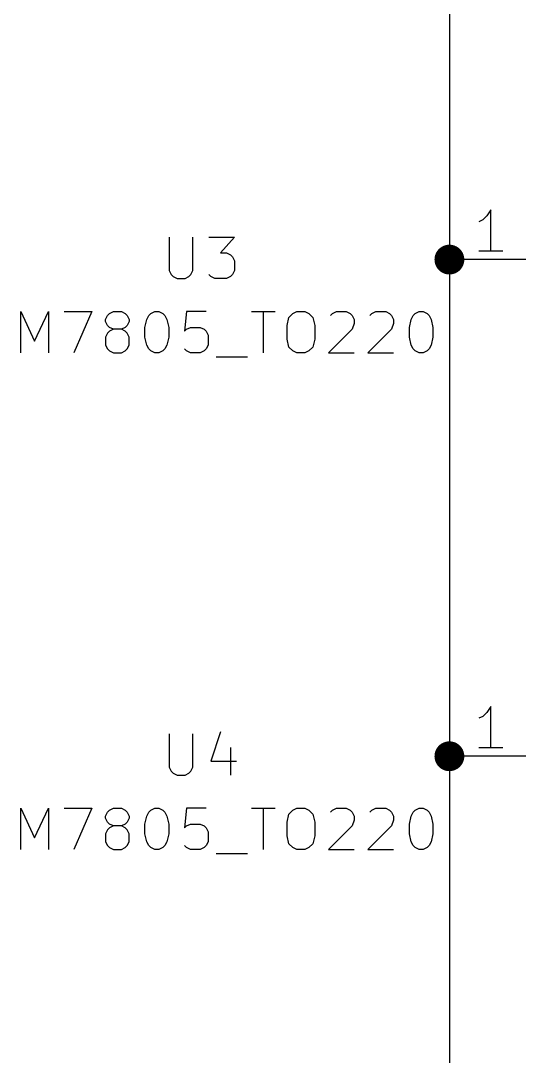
# Model space of a CAD drawing. Extents: x 0.4 to 11.3, y -7.9 to -0.4.
# Drawn here: x 1.933 to 2.534, y -4.113 to -2.861 of the extents above; entities that cross this region are included whole.
import ezdxf

# ---------------------------------------------------------------- set-up
doc = ezdxf.new("R2010")
doc.units = 0
doc.header["$MEASUREMENT"] = 0
for name, color, linetype in [('CYAN2', 4, 'CONTINUOUS'), ('GREEN3', 91, 'CONTINUOUS'), ('RED2', 1, 'CONTINUOUS'), ('RED3', 11, 'CONTINUOUS')]:
    doc.layers.add(name, color=color, linetype=linetype)

msp = doc.modelspace()

# ---------------------------------------------------------------- linework, layer by layer
at = {"layer": 'CYAN2', "linetype": 'CONTINUOUS'}
for p, q in [((2.1119, -3.1228), (2.1119, -3.1633)), ((2.1119, -3.1228), (2.1119, -3.1633)), ((2.1405, -3.1633), (2.1405, -3.1228)), ((2.1405, -3.1633), (2.1405, -3.1228)), ((2.1595, -3.1228), (2.1905, -3.1228)), ((2.1595, -3.1228), (2.1905, -3.1228)), ((2.1905, -3.1228), (2.1738, -3.1419)), ((2.1905, -3.1228), (2.1738, -3.1419)), ((2.1738, -3.1419), (2.181, -3.1419)), ((2.1738, -3.1419), (2.181, -3.1419)), ((2.181, -3.1419), (2.1857, -3.1442)), ((2.181, -3.1419), (2.1857, -3.1442)), ((2.1857, -3.1442), (2.1881, -3.1466)), ((2.1857, -3.1442), (2.1881, -3.1466)), ((2.1881, -3.1466), (2.1905, -3.1514)), ((2.1881, -3.1466), (2.1905, -3.1514)), ((2.1905, -3.1514), (2.1905, -3.1633)), ((2.1905, -3.1514), (2.1905, -3.1633)), ((2.1119, -3.1633), (2.1143, -3.168)), ((2.1119, -3.1633), (2.1143, -3.168)), ((2.1381, -3.168), (2.1405, -3.1633)), ((2.1381, -3.168), (2.1405, -3.1633)), ((2.1905, -3.1633), (2.1881, -3.168)), ((2.1905, -3.1633), (2.1881, -3.168)), ((2.1143, -3.168), (2.1167, -3.1704)), ((2.1143, -3.168), (2.1167, -3.1704)), ((2.1167, -3.1704), (2.1214, -3.1728)), ((2.1167, -3.1704), (2.1214, -3.1728)), ((2.1214, -3.1728), (2.1309, -3.1728)), ((2.1214, -3.1728), (2.1309, -3.1728)), ((2.1309, -3.1728), (2.1357, -3.1704)), ((2.1309, -3.1728), (2.1357, -3.1704)), ((2.1357, -3.1704), (2.1381, -3.168)), ((2.1357, -3.1704), (2.1381, -3.168)), ((2.1619, -3.1704), (2.1595, -3.168)), ((2.1619, -3.1704), (2.1595, -3.168)), ((2.1667, -3.1728), (2.1619, -3.1704)), ((2.1667, -3.1728), (2.1619, -3.1704)), ((2.181, -3.1728), (2.1667, -3.1728)), ((2.181, -3.1728), (2.1667, -3.1728)), ((2.1857, -3.1704), (2.181, -3.1728)), ((2.1857, -3.1704), (2.181, -3.1728)), ((2.1881, -3.168), (2.1857, -3.1704)), ((2.1881, -3.168), (2.1857, -3.1704)), ((1.9326, -3.2628), (1.9326, -3.2128)), ((1.9326, -3.2128), (1.9493, -3.2485)), ((1.9326, -3.2628), (1.9326, -3.2128)), ((1.9326, -3.2128), (1.9493, -3.2485)), ((1.9493, -3.2485), (1.966, -3.2128)), ((1.9493, -3.2485), (1.966, -3.2128)), ((1.966, -3.2128), (1.966, -3.2628)), ((1.966, -3.2128), (1.966, -3.2628)), ((1.985, -3.2128), (2.0183, -3.2128)), ((1.985, -3.2128), (2.0183, -3.2128)), ((2.0183, -3.2128), (1.9969, -3.2628)), ((2.0183, -3.2128), (1.9969, -3.2628)), ((2.0374, -3.2176), (2.0398, -3.2152)), ((2.0374, -3.2176), (2.0398, -3.2152)), ((2.0398, -3.2152), (2.0445, -3.2128)), ((2.0398, -3.2152), (2.0445, -3.2128)), ((2.0445, -3.2128), (2.0541, -3.2128)), ((2.0445, -3.2128), (2.0541, -3.2128)), ((2.0541, -3.2128), (2.0588, -3.2152)), ((2.0541, -3.2128), (2.0588, -3.2152)), ((2.0588, -3.2152), (2.0612, -3.2176)), ((2.0588, -3.2152), (2.0612, -3.2176)), ((2.0874, -3.2176), (2.0898, -3.2152)), ((2.0874, -3.2176), (2.0898, -3.2152)), ((2.0898, -3.2152), (2.0945, -3.2128)), ((2.0898, -3.2152), (2.0945, -3.2128)), ((2.0945, -3.2128), (2.0993, -3.2128)), ((2.0945, -3.2128), (2.0993, -3.2128)), ((2.0993, -3.2128), (2.104, -3.2152)), ((2.0993, -3.2128), (2.104, -3.2152)), ((2.104, -3.2152), (2.1064, -3.2176)), ((2.104, -3.2152), (2.1064, -3.2176)), ((2.1326, -3.2128), (2.1302, -3.2366)), ((2.1326, -3.2128), (2.1302, -3.2366)), ((2.1564, -3.2128), (2.1326, -3.2128)), ((2.1564, -3.2128), (2.1326, -3.2128)), ((2.2112, -3.2128), (2.2398, -3.2128)), ((2.2112, -3.2128), (2.2398, -3.2128)), ((2.2255, -3.2628), (2.2255, -3.2128)), ((2.2255, -3.2628), (2.2255, -3.2128)), ((2.2564, -3.2199), (2.2612, -3.2152)), ((2.2564, -3.2199), (2.2612, -3.2152)), ((2.2612, -3.2152), (2.2659, -3.2128)), ((2.2612, -3.2152), (2.2659, -3.2128)), ((2.2659, -3.2128), (2.2755, -3.2128)), ((2.2659, -3.2128), (2.2755, -3.2128)), ((2.2755, -3.2128), (2.2802, -3.2152)), ((2.2755, -3.2128), (2.2802, -3.2152)), ((2.2802, -3.2152), (2.285, -3.2199)), ((2.2802, -3.2152), (2.285, -3.2199)), ((2.3064, -3.2176), (2.3088, -3.2152)), ((2.3064, -3.2176), (2.3088, -3.2152)), ((2.3088, -3.2152), (2.3136, -3.2128)), ((2.3088, -3.2152), (2.3136, -3.2128)), ((2.3136, -3.2128), (2.3255, -3.2128)), ((2.3136, -3.2128), (2.3255, -3.2128)), ((2.3255, -3.2128), (2.3302, -3.2152)), ((2.3255, -3.2128), (2.3302, -3.2152)), ((2.3302, -3.2152), (2.3326, -3.2176)), ((2.3302, -3.2152), (2.3326, -3.2176)), ((2.354, -3.2176), (2.3564, -3.2152)), ((2.354, -3.2176), (2.3564, -3.2152)), ((2.3564, -3.2152), (2.3612, -3.2128)), ((2.3564, -3.2152), (2.3612, -3.2128)), ((2.3612, -3.2128), (2.3731, -3.2128)), ((2.3612, -3.2128), (2.3731, -3.2128)), ((2.3731, -3.2128), (2.3779, -3.2152)), ((2.3731, -3.2128), (2.3779, -3.2152)), ((2.3779, -3.2152), (2.3802, -3.2176)), ((2.3779, -3.2152), (2.3802, -3.2176)), ((2.4064, -3.2176), (2.4088, -3.2152)), ((2.4064, -3.2176), (2.4088, -3.2152)), ((2.4088, -3.2152), (2.4136, -3.2128)), ((2.4088, -3.2152), (2.4136, -3.2128)), ((2.4136, -3.2128), (2.4183, -3.2128)), ((2.4136, -3.2128), (2.4183, -3.2128)), ((2.4183, -3.2128), (2.4231, -3.2152)), ((2.4183, -3.2128), (2.4231, -3.2152)), ((2.4231, -3.2152), (2.4255, -3.2176)), ((2.4231, -3.2152), (2.4255, -3.2176)), ((2.035, -3.2223), (2.0374, -3.2176)), ((2.035, -3.2223), (2.0374, -3.2176)), ((2.035, -3.2247), (2.035, -3.2223)), ((2.035, -3.2247), (2.035, -3.2223)), ((2.0374, -3.2295), (2.035, -3.2247)), ((2.0374, -3.2295), (2.035, -3.2247)), ((2.0612, -3.2176), (2.0636, -3.2223)), ((2.0612, -3.2176), (2.0636, -3.2223)), ((2.0636, -3.2247), (2.0612, -3.2295)), ((2.0636, -3.2247), (2.0612, -3.2295)), ((2.0636, -3.2223), (2.0636, -3.2247)), ((2.0636, -3.2223), (2.0636, -3.2247)), ((2.0826, -3.2319), (2.085, -3.2223)), ((2.0826, -3.2319), (2.085, -3.2223)), ((2.085, -3.2223), (2.0874, -3.2176)), ((2.085, -3.2223), (2.0874, -3.2176)), ((2.1064, -3.2176), (2.1088, -3.2223)), ((2.1064, -3.2176), (2.1088, -3.2223)), ((2.1088, -3.2223), (2.1112, -3.2319)), ((2.1088, -3.2223), (2.1112, -3.2319)), ((2.254, -3.2295), (2.2564, -3.2199)), ((2.254, -3.2295), (2.2564, -3.2199)), ((2.285, -3.2199), (2.2874, -3.2295)), ((2.285, -3.2199), (2.2874, -3.2295)), ((2.3326, -3.2176), (2.335, -3.2223)), ((2.3326, -3.2176), (2.335, -3.2223)), ((2.335, -3.2271), (2.3326, -3.2342)), ((2.335, -3.2271), (2.3326, -3.2342)), ((2.335, -3.2223), (2.335, -3.2271)), ((2.335, -3.2223), (2.335, -3.2271)), ((2.3802, -3.2176), (2.3826, -3.2223)), ((2.3802, -3.2176), (2.3826, -3.2223)), ((2.3826, -3.2271), (2.3802, -3.2342)), ((2.3826, -3.2271), (2.3802, -3.2342)), ((2.3826, -3.2223), (2.3826, -3.2271)), ((2.3826, -3.2223), (2.3826, -3.2271)), ((2.4017, -3.2319), (2.404, -3.2223)), ((2.4017, -3.2319), (2.404, -3.2223)), ((2.404, -3.2223), (2.4064, -3.2176)), ((2.404, -3.2223), (2.4064, -3.2176)), ((2.4255, -3.2176), (2.4279, -3.2223)), ((2.4255, -3.2176), (2.4279, -3.2223)), ((2.4279, -3.2223), (2.4302, -3.2319)), ((2.4279, -3.2223), (2.4302, -3.2319)), ((2.0374, -3.239), (2.035, -3.2438)), ((2.0374, -3.239), (2.035, -3.2438)), ((2.0398, -3.2319), (2.0374, -3.2295)), ((2.0398, -3.2319), (2.0374, -3.2295)), ((2.0398, -3.2366), (2.0374, -3.239)), ((2.0398, -3.2366), (2.0374, -3.239)), ((2.0445, -3.2342), (2.0398, -3.2319)), ((2.0445, -3.2342), (2.0398, -3.2319)), ((2.0445, -3.2342), (2.0398, -3.2366)), ((2.0445, -3.2342), (2.0398, -3.2366)), ((2.0541, -3.2342), (2.0445, -3.2342)), ((2.0541, -3.2342), (2.0445, -3.2342)), ((2.0588, -3.2319), (2.0541, -3.2342)), ((2.0588, -3.2319), (2.0541, -3.2342)), ((2.0588, -3.2366), (2.0541, -3.2342)), ((2.0588, -3.2366), (2.0541, -3.2342)), ((2.0612, -3.2295), (2.0588, -3.2319)), ((2.0612, -3.2295), (2.0588, -3.2319)), ((2.0612, -3.239), (2.0588, -3.2366)), ((2.0612, -3.239), (2.0588, -3.2366)), ((2.0636, -3.2438), (2.0612, -3.239)), ((2.0636, -3.2438), (2.0612, -3.239)), ((2.0826, -3.2438), (2.0826, -3.2319)), ((2.0826, -3.2438), (2.0826, -3.2319)), ((2.1112, -3.2319), (2.1112, -3.2438)), ((2.1112, -3.2319), (2.1112, -3.2438)), ((2.1302, -3.2366), (2.1326, -3.2342)), ((2.1302, -3.2366), (2.1326, -3.2342)), ((2.1326, -3.2342), (2.1374, -3.2319)), ((2.1326, -3.2342), (2.1374, -3.2319)), ((2.1374, -3.2319), (2.1493, -3.2319)), ((2.1374, -3.2319), (2.1493, -3.2319)), ((2.1493, -3.2319), (2.154, -3.2342)), ((2.1493, -3.2319), (2.154, -3.2342)), ((2.154, -3.2342), (2.1564, -3.2366)), ((2.154, -3.2342), (2.1564, -3.2366)), ((2.1564, -3.2366), (2.1588, -3.2414)), ((2.1564, -3.2366), (2.1588, -3.2414)), ((2.254, -3.2461), (2.254, -3.2295)), ((2.254, -3.2461), (2.254, -3.2295)), ((2.2874, -3.2295), (2.2874, -3.2461)), ((2.2874, -3.2295), (2.2874, -3.2461)), ((2.3326, -3.2342), (2.304, -3.2628)), ((2.3326, -3.2342), (2.304, -3.2628)), ((2.3802, -3.2342), (2.3517, -3.2628)), ((2.3802, -3.2342), (2.3517, -3.2628)), ((2.4017, -3.2438), (2.4017, -3.2319)), ((2.4017, -3.2438), (2.4017, -3.2319)), ((2.4302, -3.2319), (2.4302, -3.2438)), ((2.4302, -3.2319), (2.4302, -3.2438)), ((2.035, -3.2438), (2.035, -3.2533)), ((2.035, -3.2438), (2.035, -3.2533)), ((2.0636, -3.2533), (2.0636, -3.2438)), ((2.0636, -3.2533), (2.0636, -3.2438)), ((2.085, -3.2533), (2.0826, -3.2438)), ((2.085, -3.2533), (2.0826, -3.2438)), ((2.1112, -3.2438), (2.1088, -3.2533)), ((2.1112, -3.2438), (2.1088, -3.2533)), ((2.1588, -3.2414), (2.1588, -3.2533)), ((2.1588, -3.2414), (2.1588, -3.2533)), ((2.2564, -3.2557), (2.254, -3.2461)), ((2.2564, -3.2557), (2.254, -3.2461)), ((2.2874, -3.2461), (2.285, -3.2557)), ((2.2874, -3.2461), (2.285, -3.2557)), ((2.404, -3.2533), (2.4017, -3.2438)), ((2.404, -3.2533), (2.4017, -3.2438)), ((2.4302, -3.2438), (2.4279, -3.2533)), ((2.4302, -3.2438), (2.4279, -3.2533)), ((2.035, -3.2533), (2.0374, -3.258)), ((2.035, -3.2533), (2.0374, -3.258)), ((2.0374, -3.258), (2.0398, -3.2604)), ((2.0374, -3.258), (2.0398, -3.2604)), ((2.0398, -3.2604), (2.0445, -3.2628)), ((2.0398, -3.2604), (2.0445, -3.2628)), ((2.0445, -3.2628), (2.0541, -3.2628)), ((2.0445, -3.2628), (2.0541, -3.2628)), ((2.0541, -3.2628), (2.0588, -3.2604)), ((2.0541, -3.2628), (2.0588, -3.2604)), ((2.0588, -3.2604), (2.0612, -3.258)), ((2.0588, -3.2604), (2.0612, -3.258)), ((2.0612, -3.258), (2.0636, -3.2533)), ((2.0612, -3.258), (2.0636, -3.2533)), ((2.0874, -3.258), (2.085, -3.2533)), ((2.0874, -3.258), (2.085, -3.2533)), ((2.0898, -3.2604), (2.0874, -3.258)), ((2.0898, -3.2604), (2.0874, -3.258)), ((2.0945, -3.2628), (2.0898, -3.2604)), ((2.0945, -3.2628), (2.0898, -3.2604)), ((2.0993, -3.2628), (2.0945, -3.2628)), ((2.0993, -3.2628), (2.0945, -3.2628)), ((2.104, -3.2604), (2.0993, -3.2628)), ((2.104, -3.2604), (2.0993, -3.2628)), ((2.1064, -3.258), (2.104, -3.2604)), ((2.1064, -3.258), (2.104, -3.2604)), ((2.1088, -3.2533), (2.1064, -3.258)), ((2.1088, -3.2533), (2.1064, -3.258)), ((2.1326, -3.2604), (2.1302, -3.258)), ((2.1326, -3.2604), (2.1302, -3.258)), ((2.1374, -3.2628), (2.1326, -3.2604)), ((2.1374, -3.2628), (2.1326, -3.2604)), ((2.1493, -3.2628), (2.1374, -3.2628)), ((2.1493, -3.2628), (2.1374, -3.2628)), ((2.154, -3.2604), (2.1493, -3.2628)), ((2.154, -3.2604), (2.1493, -3.2628)), ((2.1564, -3.258), (2.154, -3.2604)), ((2.1564, -3.258), (2.154, -3.2604)), ((2.1588, -3.2533), (2.1564, -3.258)), ((2.1588, -3.2533), (2.1564, -3.258)), ((2.2612, -3.2604), (2.2564, -3.2557)), ((2.2612, -3.2604), (2.2564, -3.2557)), ((2.2659, -3.2628), (2.2612, -3.2604)), ((2.2659, -3.2628), (2.2612, -3.2604)), ((2.2755, -3.2628), (2.2659, -3.2628)), ((2.2755, -3.2628), (2.2659, -3.2628)), ((2.2802, -3.2604), (2.2755, -3.2628)), ((2.2802, -3.2604), (2.2755, -3.2628)), ((2.285, -3.2557), (2.2802, -3.2604)), ((2.285, -3.2557), (2.2802, -3.2604)), ((2.304, -3.2628), (2.335, -3.2628)), ((2.304, -3.2628), (2.335, -3.2628)), ((2.3517, -3.2628), (2.3826, -3.2628)), ((2.3517, -3.2628), (2.3826, -3.2628)), ((2.4064, -3.258), (2.404, -3.2533)), ((2.4064, -3.258), (2.404, -3.2533)), ((2.4088, -3.2604), (2.4064, -3.258)), ((2.4088, -3.2604), (2.4064, -3.258)), ((2.4136, -3.2628), (2.4088, -3.2604)), ((2.4136, -3.2628), (2.4088, -3.2604)), ((2.4183, -3.2628), (2.4136, -3.2628)), ((2.4183, -3.2628), (2.4136, -3.2628)), ((2.4231, -3.2604), (2.4183, -3.2628)), ((2.4231, -3.2604), (2.4183, -3.2628)), ((2.4255, -3.258), (2.4231, -3.2604)), ((2.4255, -3.258), (2.4231, -3.2604)), ((2.4279, -3.2533), (2.4255, -3.258)), ((2.4279, -3.2533), (2.4255, -3.258)), ((2.1683, -3.2676), (2.2064, -3.2676)), ((2.1683, -3.2676), (2.2064, -3.2676)), ((2.1119, -3.7228), (2.1119, -3.7633)), ((2.1119, -3.7228), (2.1119, -3.7633)), ((2.1405, -3.7633), (2.1405, -3.7228)), ((2.1405, -3.7633), (2.1405, -3.7228)), ((2.1738, -3.7204), (2.1619, -3.7561)), ((2.1738, -3.7204), (2.1619, -3.7561)), ((2.1857, -3.7395), (2.1857, -3.7728)), ((2.1857, -3.7395), (2.1857, -3.7728)), ((2.1119, -3.7633), (2.1143, -3.768)), ((2.1119, -3.7633), (2.1143, -3.768)), ((2.1381, -3.768), (2.1405, -3.7633)), ((2.1381, -3.768), (2.1405, -3.7633)), ((2.1619, -3.7561), (2.1929, -3.7561)), ((2.1619, -3.7561), (2.1929, -3.7561)), ((2.1143, -3.768), (2.1167, -3.7704)), ((2.1143, -3.768), (2.1167, -3.7704)), ((2.1167, -3.7704), (2.1214, -3.7728)), ((2.1167, -3.7704), (2.1214, -3.7728)), ((2.1214, -3.7728), (2.1309, -3.7728)), ((2.1214, -3.7728), (2.1309, -3.7728)), ((2.1309, -3.7728), (2.1357, -3.7704)), ((2.1309, -3.7728), (2.1357, -3.7704)), ((2.1357, -3.7704), (2.1381, -3.768)), ((2.1357, -3.7704), (2.1381, -3.768)), ((1.9326, -3.8628), (1.9326, -3.8128)), ((1.9326, -3.8128), (1.9493, -3.8485)), ((1.9326, -3.8628), (1.9326, -3.8128)), ((1.9326, -3.8128), (1.9493, -3.8485)), ((1.9493, -3.8485), (1.966, -3.8128)), ((1.9493, -3.8485), (1.966, -3.8128)), ((1.966, -3.8128), (1.966, -3.8628)), ((1.966, -3.8128), (1.966, -3.8628)), ((1.985, -3.8128), (2.0183, -3.8128)), ((1.985, -3.8128), (2.0183, -3.8128)), ((2.0183, -3.8128), (1.9969, -3.8628)), ((2.0183, -3.8128), (1.9969, -3.8628)), ((2.0374, -3.8176), (2.0398, -3.8152)), ((2.0374, -3.8176), (2.0398, -3.8152)), ((2.0398, -3.8152), (2.0445, -3.8128)), ((2.0398, -3.8152), (2.0445, -3.8128)), ((2.0445, -3.8128), (2.0541, -3.8128)), ((2.0445, -3.8128), (2.0541, -3.8128)), ((2.0541, -3.8128), (2.0588, -3.8152)), ((2.0541, -3.8128), (2.0588, -3.8152)), ((2.0588, -3.8152), (2.0612, -3.8176)), ((2.0588, -3.8152), (2.0612, -3.8176)), ((2.0874, -3.8176), (2.0898, -3.8152)), ((2.0874, -3.8176), (2.0898, -3.8152)), ((2.0898, -3.8152), (2.0945, -3.8128)), ((2.0898, -3.8152), (2.0945, -3.8128)), ((2.0945, -3.8128), (2.0993, -3.8128)), ((2.0945, -3.8128), (2.0993, -3.8128)), ((2.0993, -3.8128), (2.104, -3.8152)), ((2.0993, -3.8128), (2.104, -3.8152)), ((2.104, -3.8152), (2.1064, -3.8176)), ((2.104, -3.8152), (2.1064, -3.8176)), ((2.1326, -3.8128), (2.1302, -3.8366)), ((2.1326, -3.8128), (2.1302, -3.8366)), ((2.1564, -3.8128), (2.1326, -3.8128)), ((2.1564, -3.8128), (2.1326, -3.8128)), ((2.2112, -3.8128), (2.2398, -3.8128)), ((2.2112, -3.8128), (2.2398, -3.8128)), ((2.2255, -3.8628), (2.2255, -3.8128)), ((2.2255, -3.8628), (2.2255, -3.8128)), ((2.2564, -3.8199), (2.2612, -3.8152)), ((2.2564, -3.8199), (2.2612, -3.8152)), ((2.2612, -3.8152), (2.2659, -3.8128)), ((2.2612, -3.8152), (2.2659, -3.8128)), ((2.2659, -3.8128), (2.2755, -3.8128)), ((2.2659, -3.8128), (2.2755, -3.8128)), ((2.2755, -3.8128), (2.2802, -3.8152)), ((2.2755, -3.8128), (2.2802, -3.8152)), ((2.2802, -3.8152), (2.285, -3.8199)), ((2.2802, -3.8152), (2.285, -3.8199)), ((2.3064, -3.8176), (2.3088, -3.8152)), ((2.3064, -3.8176), (2.3088, -3.8152)), ((2.3088, -3.8152), (2.3136, -3.8128)), ((2.3088, -3.8152), (2.3136, -3.8128)), ((2.3136, -3.8128), (2.3255, -3.8128)), ((2.3136, -3.8128), (2.3255, -3.8128)), ((2.3255, -3.8128), (2.3302, -3.8152)), ((2.3255, -3.8128), (2.3302, -3.8152)), ((2.3302, -3.8152), (2.3326, -3.8176)), ((2.3302, -3.8152), (2.3326, -3.8176)), ((2.354, -3.8176), (2.3564, -3.8152)), ((2.354, -3.8176), (2.3564, -3.8152)), ((2.3564, -3.8152), (2.3612, -3.8128)), ((2.3564, -3.8152), (2.3612, -3.8128)), ((2.3612, -3.8128), (2.3731, -3.8128)), ((2.3612, -3.8128), (2.3731, -3.8128)), ((2.3731, -3.8128), (2.3779, -3.8152)), ((2.3731, -3.8128), (2.3779, -3.8152)), ((2.3779, -3.8152), (2.3802, -3.8176)), ((2.3779, -3.8152), (2.3802, -3.8176)), ((2.4064, -3.8176), (2.4088, -3.8152)), ((2.4064, -3.8176), (2.4088, -3.8152)), ((2.4088, -3.8152), (2.4136, -3.8128)), ((2.4088, -3.8152), (2.4136, -3.8128)), ((2.4136, -3.8128), (2.4183, -3.8128)), ((2.4136, -3.8128), (2.4183, -3.8128)), ((2.4183, -3.8128), (2.4231, -3.8152)), ((2.4183, -3.8128), (2.4231, -3.8152)), ((2.4231, -3.8152), (2.4255, -3.8176)), ((2.4231, -3.8152), (2.4255, -3.8176)), ((2.035, -3.8223), (2.0374, -3.8176)), ((2.035, -3.8223), (2.0374, -3.8176)), ((2.035, -3.8247), (2.035, -3.8223)), ((2.035, -3.8247), (2.035, -3.8223)), ((2.0374, -3.8295), (2.035, -3.8247)), ((2.0374, -3.8295), (2.035, -3.8247)), ((2.0612, -3.8176), (2.0636, -3.8223)), ((2.0612, -3.8176), (2.0636, -3.8223)), ((2.0636, -3.8247), (2.0612, -3.8295)), ((2.0636, -3.8247), (2.0612, -3.8295)), ((2.0636, -3.8223), (2.0636, -3.8247)), ((2.0636, -3.8223), (2.0636, -3.8247)), ((2.0826, -3.8319), (2.085, -3.8223)), ((2.0826, -3.8319), (2.085, -3.8223)), ((2.085, -3.8223), (2.0874, -3.8176)), ((2.085, -3.8223), (2.0874, -3.8176)), ((2.1064, -3.8176), (2.1088, -3.8223)), ((2.1064, -3.8176), (2.1088, -3.8223)), ((2.1088, -3.8223), (2.1112, -3.8319)), ((2.1088, -3.8223), (2.1112, -3.8319)), ((2.254, -3.8295), (2.2564, -3.8199)), ((2.254, -3.8295), (2.2564, -3.8199)), ((2.285, -3.8199), (2.2874, -3.8295)), ((2.285, -3.8199), (2.2874, -3.8295)), ((2.3326, -3.8176), (2.335, -3.8223)), ((2.3326, -3.8176), (2.335, -3.8223)), ((2.335, -3.8271), (2.3326, -3.8342)), ((2.335, -3.8271), (2.3326, -3.8342)), ((2.335, -3.8223), (2.335, -3.8271)), ((2.335, -3.8223), (2.335, -3.8271)), ((2.3802, -3.8176), (2.3826, -3.8223)), ((2.3802, -3.8176), (2.3826, -3.8223)), ((2.3826, -3.8271), (2.3802, -3.8342)), ((2.3826, -3.8271), (2.3802, -3.8342)), ((2.3826, -3.8223), (2.3826, -3.8271)), ((2.3826, -3.8223), (2.3826, -3.8271)), ((2.4017, -3.8319), (2.404, -3.8223)), ((2.4017, -3.8319), (2.404, -3.8223)), ((2.404, -3.8223), (2.4064, -3.8176)), ((2.404, -3.8223), (2.4064, -3.8176)), ((2.4255, -3.8176), (2.4279, -3.8223)), ((2.4255, -3.8176), (2.4279, -3.8223)), ((2.4279, -3.8223), (2.4302, -3.8319)), ((2.4279, -3.8223), (2.4302, -3.8319)), ((2.0374, -3.839), (2.035, -3.8438)), ((2.0374, -3.839), (2.035, -3.8438)), ((2.0398, -3.8319), (2.0374, -3.8295)), ((2.0398, -3.8319), (2.0374, -3.8295)), ((2.0398, -3.8366), (2.0374, -3.839)), ((2.0398, -3.8366), (2.0374, -3.839)), ((2.0445, -3.8342), (2.0398, -3.8319)), ((2.0445, -3.8342), (2.0398, -3.8319)), ((2.0445, -3.8342), (2.0398, -3.8366)), ((2.0445, -3.8342), (2.0398, -3.8366)), ((2.0541, -3.8342), (2.0445, -3.8342)), ((2.0541, -3.8342), (2.0445, -3.8342)), ((2.0588, -3.8319), (2.0541, -3.8342)), ((2.0588, -3.8319), (2.0541, -3.8342)), ((2.0588, -3.8366), (2.0541, -3.8342)), ((2.0588, -3.8366), (2.0541, -3.8342)), ((2.0612, -3.8295), (2.0588, -3.8319)), ((2.0612, -3.8295), (2.0588, -3.8319)), ((2.0612, -3.839), (2.0588, -3.8366)), ((2.0612, -3.839), (2.0588, -3.8366)), ((2.0636, -3.8438), (2.0612, -3.839)), ((2.0636, -3.8438), (2.0612, -3.839)), ((2.0826, -3.8438), (2.0826, -3.8319)), ((2.0826, -3.8438), (2.0826, -3.8319)), ((2.1112, -3.8319), (2.1112, -3.8438)), ((2.1112, -3.8319), (2.1112, -3.8438)), ((2.1302, -3.8366), (2.1326, -3.8342)), ((2.1302, -3.8366), (2.1326, -3.8342)), ((2.1326, -3.8342), (2.1374, -3.8319)), ((2.1326, -3.8342), (2.1374, -3.8319)), ((2.1374, -3.8319), (2.1493, -3.8319)), ((2.1374, -3.8319), (2.1493, -3.8319)), ((2.1493, -3.8319), (2.154, -3.8342)), ((2.1493, -3.8319), (2.154, -3.8342)), ((2.154, -3.8342), (2.1564, -3.8366)), ((2.154, -3.8342), (2.1564, -3.8366)), ((2.1564, -3.8366), (2.1588, -3.8414)), ((2.1564, -3.8366), (2.1588, -3.8414)), ((2.254, -3.8461), (2.254, -3.8295)), ((2.254, -3.8461), (2.254, -3.8295)), ((2.2874, -3.8295), (2.2874, -3.8461)), ((2.2874, -3.8295), (2.2874, -3.8461)), ((2.3326, -3.8342), (2.304, -3.8628)), ((2.3326, -3.8342), (2.304, -3.8628)), ((2.3802, -3.8342), (2.3517, -3.8628)), ((2.3802, -3.8342), (2.3517, -3.8628)), ((2.4017, -3.8438), (2.4017, -3.8319)), ((2.4017, -3.8438), (2.4017, -3.8319)), ((2.4302, -3.8319), (2.4302, -3.8438)), ((2.4302, -3.8319), (2.4302, -3.8438)), ((2.035, -3.8438), (2.035, -3.8533)), ((2.035, -3.8438), (2.035, -3.8533)), ((2.035, -3.8533), (2.0374, -3.858)), ((2.035, -3.8533), (2.0374, -3.858)), ((2.0612, -3.858), (2.0636, -3.8533)), ((2.0612, -3.858), (2.0636, -3.8533)), ((2.0636, -3.8533), (2.0636, -3.8438)), ((2.0636, -3.8533), (2.0636, -3.8438)), ((2.085, -3.8533), (2.0826, -3.8438)), ((2.085, -3.8533), (2.0826, -3.8438)), ((2.0874, -3.858), (2.085, -3.8533)), ((2.0874, -3.858), (2.085, -3.8533)), ((2.1088, -3.8533), (2.1064, -3.858)), ((2.1088, -3.8533), (2.1064, -3.858)), ((2.1112, -3.8438), (2.1088, -3.8533)), ((2.1112, -3.8438), (2.1088, -3.8533)), ((2.1588, -3.8533), (2.1564, -3.858)), ((2.1588, -3.8533), (2.1564, -3.858)), ((2.1588, -3.8414), (2.1588, -3.8533)), ((2.1588, -3.8414), (2.1588, -3.8533)), ((2.2564, -3.8557), (2.254, -3.8461)), ((2.2564, -3.8557), (2.254, -3.8461)), ((2.2874, -3.8461), (2.285, -3.8557)), ((2.2874, -3.8461), (2.285, -3.8557)), ((2.404, -3.8533), (2.4017, -3.8438)), ((2.404, -3.8533), (2.4017, -3.8438)), ((2.4064, -3.858), (2.404, -3.8533)), ((2.4064, -3.858), (2.404, -3.8533)), ((2.4279, -3.8533), (2.4255, -3.858)), ((2.4279, -3.8533), (2.4255, -3.858)), ((2.4302, -3.8438), (2.4279, -3.8533)), ((2.4302, -3.8438), (2.4279, -3.8533)), ((2.0374, -3.858), (2.0398, -3.8604)), ((2.0374, -3.858), (2.0398, -3.8604)), ((2.0398, -3.8604), (2.0445, -3.8628)), ((2.0398, -3.8604), (2.0445, -3.8628)), ((2.0445, -3.8628), (2.0541, -3.8628)), ((2.0445, -3.8628), (2.0541, -3.8628)), ((2.0541, -3.8628), (2.0588, -3.8604)), ((2.0541, -3.8628), (2.0588, -3.8604)), ((2.0588, -3.8604), (2.0612, -3.858)), ((2.0588, -3.8604), (2.0612, -3.858)), ((2.0898, -3.8604), (2.0874, -3.858)), ((2.0898, -3.8604), (2.0874, -3.858)), ((2.0945, -3.8628), (2.0898, -3.8604)), ((2.0945, -3.8628), (2.0898, -3.8604)), ((2.0993, -3.8628), (2.0945, -3.8628)), ((2.0993, -3.8628), (2.0945, -3.8628)), ((2.104, -3.8604), (2.0993, -3.8628)), ((2.104, -3.8604), (2.0993, -3.8628)), ((2.1064, -3.858), (2.104, -3.8604)), ((2.1064, -3.858), (2.104, -3.8604)), ((2.1326, -3.8604), (2.1302, -3.858)), ((2.1326, -3.8604), (2.1302, -3.858)), ((2.1374, -3.8628), (2.1326, -3.8604)), ((2.1374, -3.8628), (2.1326, -3.8604)), ((2.1493, -3.8628), (2.1374, -3.8628)), ((2.1493, -3.8628), (2.1374, -3.8628)), ((2.154, -3.8604), (2.1493, -3.8628)), ((2.154, -3.8604), (2.1493, -3.8628)), ((2.1564, -3.858), (2.154, -3.8604)), ((2.1564, -3.858), (2.154, -3.8604)), ((2.2612, -3.8604), (2.2564, -3.8557)), ((2.2612, -3.8604), (2.2564, -3.8557)), ((2.2659, -3.8628), (2.2612, -3.8604)), ((2.2659, -3.8628), (2.2612, -3.8604)), ((2.2755, -3.8628), (2.2659, -3.8628)), ((2.2755, -3.8628), (2.2659, -3.8628)), ((2.2802, -3.8604), (2.2755, -3.8628)), ((2.2802, -3.8604), (2.2755, -3.8628)), ((2.285, -3.8557), (2.2802, -3.8604)), ((2.285, -3.8557), (2.2802, -3.8604)), ((2.304, -3.8628), (2.335, -3.8628)), ((2.304, -3.8628), (2.335, -3.8628)), ((2.3517, -3.8628), (2.3826, -3.8628)), ((2.3517, -3.8628), (2.3826, -3.8628)), ((2.4088, -3.8604), (2.4064, -3.858)), ((2.4088, -3.8604), (2.4064, -3.858)), ((2.4136, -3.8628), (2.4088, -3.8604)), ((2.4136, -3.8628), (2.4088, -3.8604)), ((2.4183, -3.8628), (2.4136, -3.8628)), ((2.4183, -3.8628), (2.4136, -3.8628)), ((2.4231, -3.8604), (2.4183, -3.8628)), ((2.4231, -3.8604), (2.4183, -3.8628)), ((2.4255, -3.858), (2.4231, -3.8604)), ((2.4255, -3.858), (2.4231, -3.8604)), ((2.1683, -3.8676), (2.2064, -3.8676)), ((2.1683, -3.8676), (2.2064, -3.8676))]:
    msp.add_line(p, q, dxfattribs=at)
at = {"layer": 'GREEN3', "linetype": 'CONTINUOUS'}
for p, q in [((2.45, -2.5), (2.45, -3.15)), ((2.45, -3.15), (2.45, -3.75)), ((2.45, -3.75), (2.45, -4.4))]:
    msp.add_line(p, q, dxfattribs=at)
at = {"layer": 'GREEN3', "const_width": 0.018}
for points in [[(2.441, -3.15, 1), (2.459, -3.15, 1)], [(2.441, -3.75, 1), (2.459, -3.75, 1)]]:
    msp.add_lwpolyline(points, format="xyb", close=True, dxfattribs=at)
at = {"layer": 'RED2', "linetype": 'CONTINUOUS'}
for p, q in [((2.55, -3.15), (2.45, -3.15)), ((2.55, -3.15), (2.45, -3.15)), ((2.55, -3.75), (2.45, -3.75)), ((2.55, -3.75), (2.45, -3.75))]:
    msp.add_line(p, q, dxfattribs=at)
at = {"layer": 'RED3', "linetype": 'CONTINUOUS'}
for p, q in [((2.5, -3.0899), (2.4952, -3.097)), ((2.5, -3.0899), (2.4952, -3.097)), ((2.5, -3.1399), (2.5, -3.0899)), ((2.5, -3.1399), (2.5, -3.0899)), ((2.4905, -3.1018), (2.4857, -3.1042)), ((2.4905, -3.1018), (2.4857, -3.1042)), ((2.4952, -3.097), (2.4905, -3.1018)), ((2.4952, -3.097), (2.4905, -3.1018)), ((2.5143, -3.1399), (2.4857, -3.1399)), ((2.5143, -3.1399), (2.4857, -3.1399)), ((2.5, -3.6899), (2.4952, -3.697)), ((2.5, -3.6899), (2.4952, -3.697)), ((2.5, -3.7399), (2.5, -3.6899)), ((2.5, -3.7399), (2.5, -3.6899)), ((2.4905, -3.7018), (2.4857, -3.7042)), ((2.4905, -3.7018), (2.4857, -3.7042)), ((2.4952, -3.697), (2.4905, -3.7018)), ((2.4952, -3.697), (2.4905, -3.7018)), ((2.5143, -3.7399), (2.4857, -3.7399)), ((2.5143, -3.7399), (2.4857, -3.7399))]:
    msp.add_line(p, q, dxfattribs=at)

doc.saveas('drawing.dxf')
